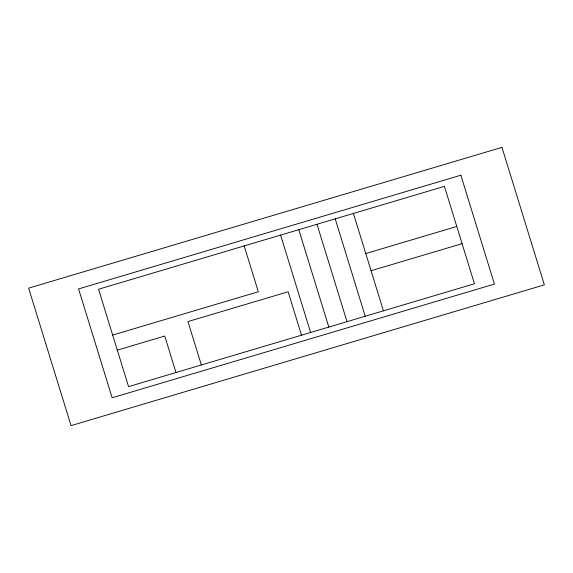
<?xml version="1.0" encoding="UTF-8"?>
<svg xmlns="http://www.w3.org/2000/svg" width="573" height="573" viewBox="0 0 573 573"><rect width="100%" height="100%" fill="white"/><g stroke="black" fill="none" stroke-linecap="round" stroke-linejoin="round"><path stroke-width="0.86" d="M365.767 253.545L456.788 226.471M112.673 335.069L258.308 291.757L244.184 245.924M371.068 270.728L462.089 243.661M117.322 350.132L164.745 336.029L175.997 372.529M353.405 213.435L383.43 310.831M335.205 218.85L365.23 316.246M316.998 224.265L347.023 321.661M298.791 229.68L328.816 327.076M280.591 235.095L310.616 332.49M301.513 335.198L288.126 291.779L187.965 321.568L201.352 364.987M501.962 147.368L28.65 288.133L71.038 425.632L544.35 284.867L501.962 147.368M460.864 175.223L78.573 288.921L112.136 397.777L494.427 284.079L460.864 175.223M444.426 186.368L98.549 289.236L128.574 386.632L474.451 283.764L444.426 186.368"/></g></svg>
